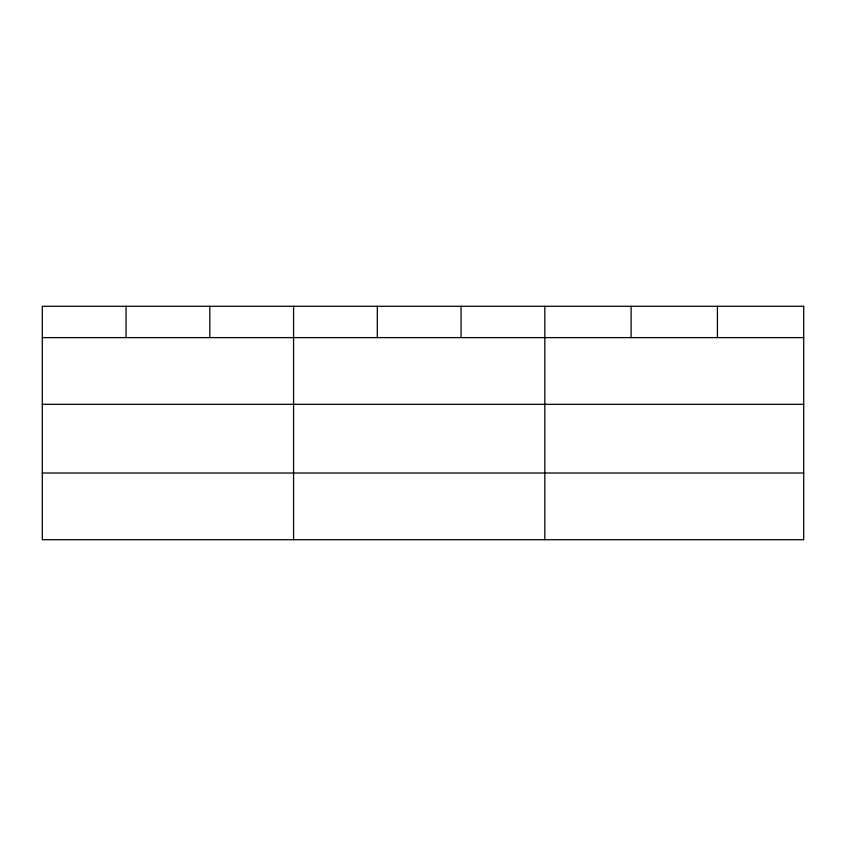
<?xml version="1.0" encoding="UTF-8"?>
<svg xmlns="http://www.w3.org/2000/svg" width="846" height="846" viewBox="0 0 846 846"><rect width="100%" height="100%" fill="white"/><g stroke="black" fill="none" stroke-linecap="round" stroke-linejoin="round"><path stroke-width="1.27" d="M42.3 337.617L803.7 337.617M42.3 404.314L803.7 404.314M42.3 473.02L803.7 473.02M717.408 306.284L717.408 337.617M631.116 306.284L631.116 337.617M544.824 306.284L544.824 539.716M461.07 306.284L461.07 337.617M377.316 306.284L377.316 337.617M293.562 306.284L293.562 539.716M209.808 306.284L209.808 337.617M126.054 306.284L126.054 337.617M803.7 306.284L42.3 306.284L42.3 539.716L803.7 539.716L803.7 306.284"/></g></svg>
